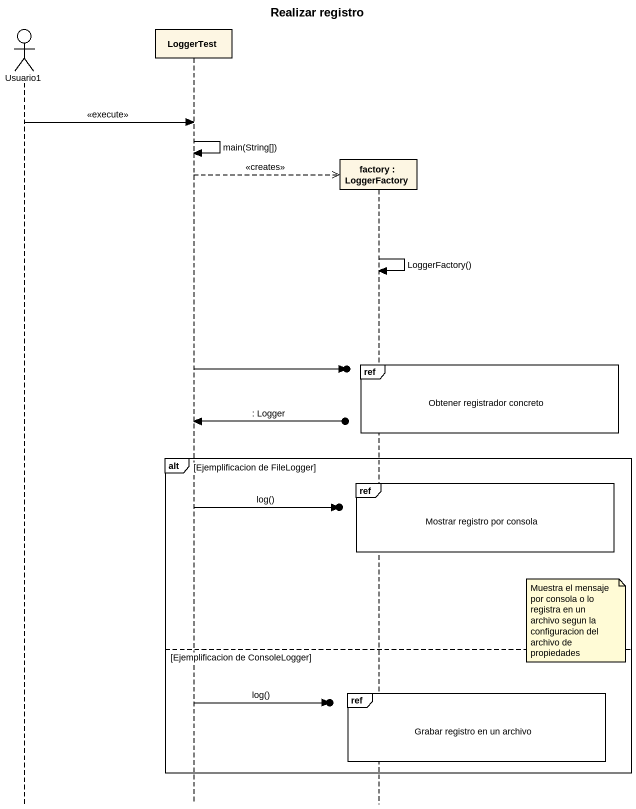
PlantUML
@startuml
title Realizar registro
hide footbox
actor Usuario1
participant LoggerTest
participant "factory : LoggerFactory" as factory

Usuario1 -> LoggerTest : <<execute>>
LoggerTest -> LoggerTest : main(String[])
LoggerTest -->> factory ** : <<creates>>
factory -> factory : LoggerFactory()
ref over factory : Obtener registrador concreto
LoggerTest ->o]
LoggerTest <-o] : : Logger
alt Ejemplificacion de FileLogger
  ref over factory : Mostrar registro por consola
  LoggerTest ->o] : log()
  note right of factory : Muestra el mensaje por consola o lo registra en un archivo segun la configuracion del archivo de propiedades
else Ejemplificacion de ConsoleLogger
  ref over factory : Grabar registro en un archivo
  LoggerTest ->o] : log()
end
@enduml
